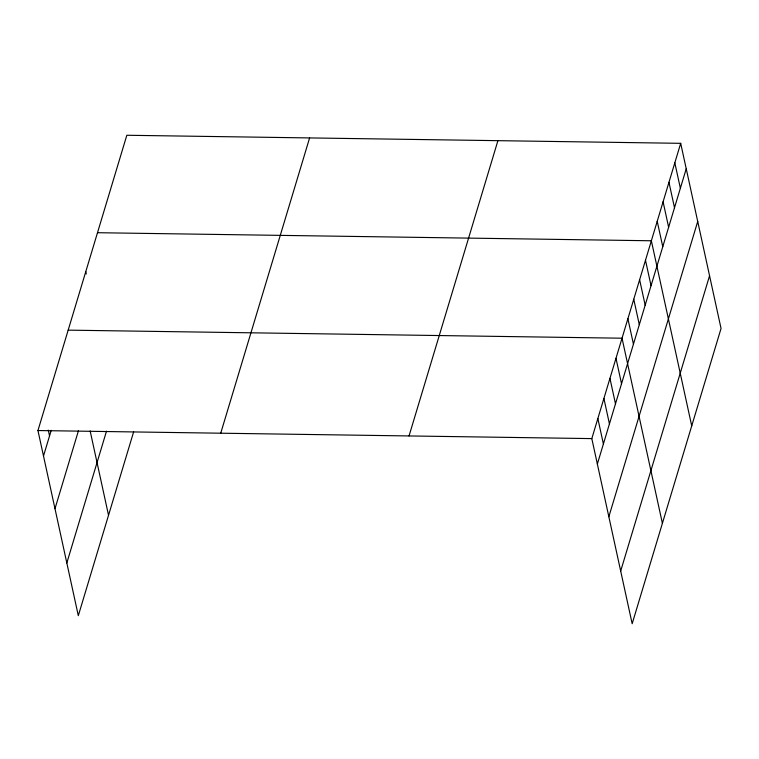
<?xml version="1.0" encoding="UTF-8"?>
<svg xmlns="http://www.w3.org/2000/svg" width="759" height="759" viewBox="0 0 759 759"><rect width="100%" height="100%" fill="white"/><g stroke="black" fill="none" stroke-linecap="round" stroke-linejoin="round"><path stroke-width="1.14" d="M133.622 431.909L78.31 615.672L37.95 430.543L126.829 135.263L680.69 143.328L721.05 328.457L632.171 623.737L591.811 438.607L680.69 143.328M43.5 455.988L51.223 430.334M54.99 508.682L78.49 430.6M66.82 562.979L106.497 431.178M220.727 433.209L309.606 137.929M409.035 435.951L497.913 140.671M597.352 464.053L686.231 168.773M608.841 516.746L697.72 221.467M620.682 571.043L709.561 275.764M97.503 232.709L651.355 240.774L691.724 425.894M68.168 330.146L622.029 338.21L662.389 523.34M37.95 430.543L591.811 438.607M674.817 162.815L680.368 188.26M668.954 182.302L674.504 207.748M663.091 201.799L668.632 227.235M657.218 221.286L662.768 246.722M645.492 260.261L651.042 285.707M639.628 279.748L645.169 305.194M633.756 299.236L639.306 324.681M627.892 318.723L633.442 344.169M615.985 358.295L621.526 383.731M609.942 378.371L615.483 403.816M603.898 398.447L609.439 423.892M597.855 418.532L603.396 443.977M85.767 271.684L86.27 273.999M90.141 430.913L108.537 515.276M48.282 430.125L49.544 435.913"/></g></svg>
